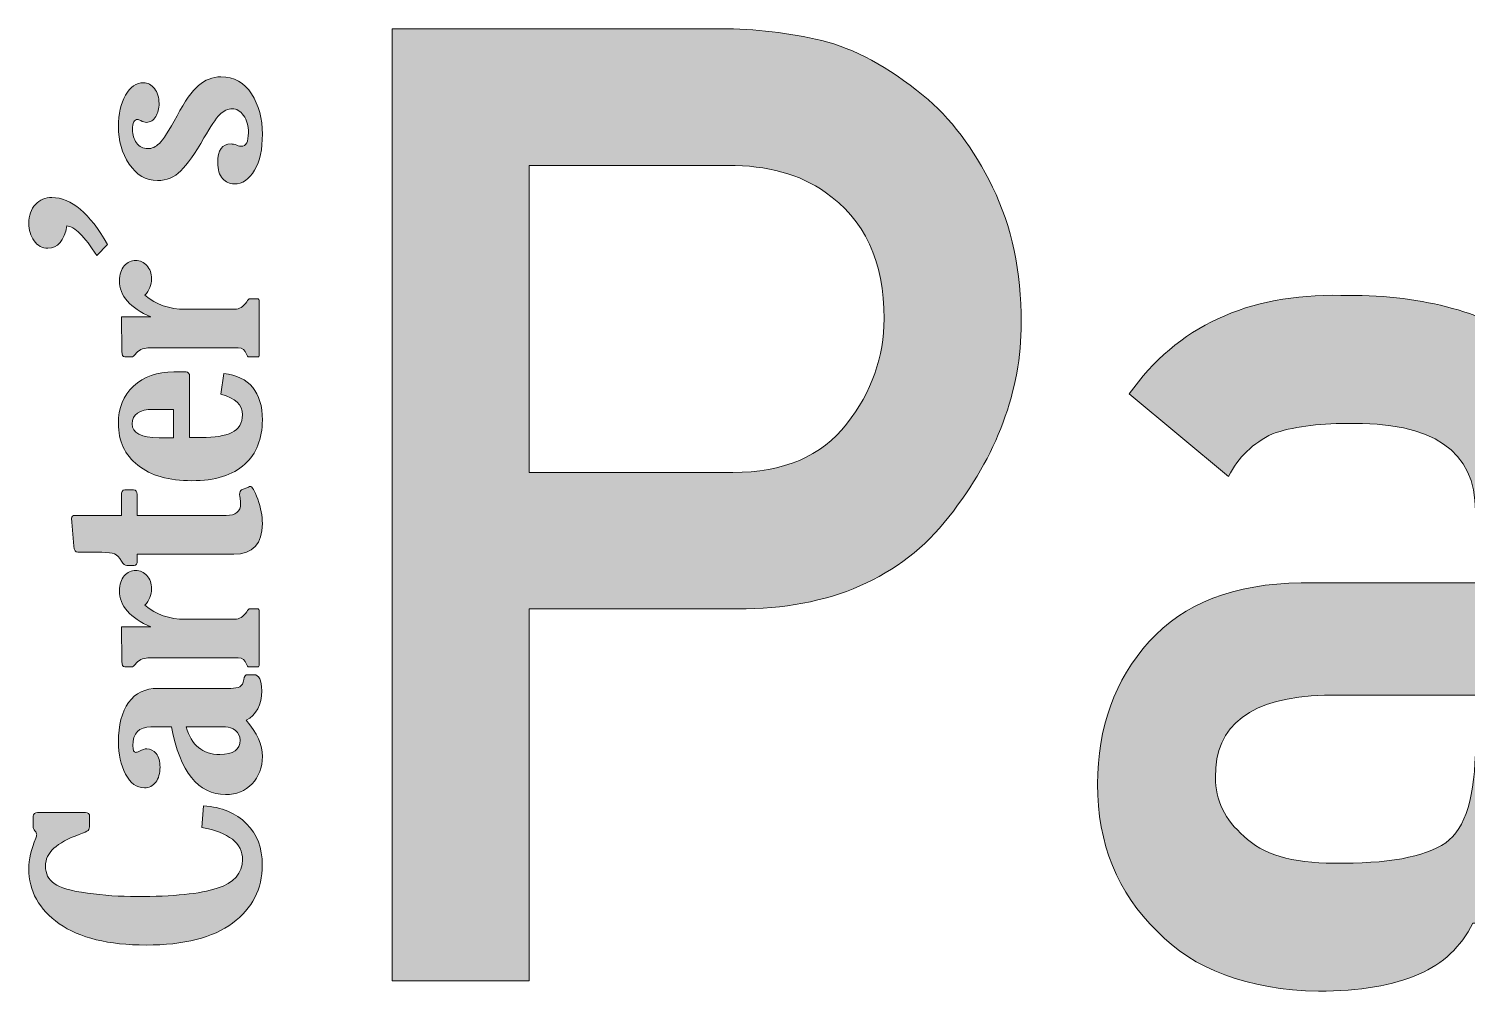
# Model space of a CAD drawing. Header units: inches. Extents: x 247 to 2765, y -1897 to -1110.
# Drawn here: x 2667.04 to 2687.36, y -1290.88 to -1277.28 of the extents above; entities that cross this region are included whole.
import ezdxf

# ---------------------------------------------------------------- set-up
doc = ezdxf.new("R2010")
doc.units = ezdxf.units.IN
doc.header["$MEASUREMENT"] = 0
doc.layers.add('Layer 1', color=7, linetype='Continuous')

# ---------------------------------------------------------------- blocks, each defined once
blk = doc.blocks.new('block 317')
at = {"layer": 'Layer 1', "true_color": 0x010101}
h = blk.add_hatch(color=18, dxfattribs=at)
h.dxf.hatch_style = 2
edge = h.paths.add_edge_path()
edge.add_spline(control_points=[(2668.304, -1278.661), (2668.304, -1278.48), (2668.337, -1278.332), (2668.405, -1278.215), (2668.472, -1278.098), (2668.558, -1278.04), (2668.661, -1278.04), (2668.72, -1278.04), (2668.772, -1278.067), (2668.814, -1278.121), (2668.857, -1278.175), (2668.879, -1278.246), (2668.879, -1278.332), (2668.879, -1278.402), (2668.863, -1278.464), (2668.832, -1278.518), (2668.801, -1278.572), (2668.757, -1278.599), (2668.699, -1278.599), (2668.676, -1278.599), (2668.649, -1278.591), (2668.62, -1278.574), (2668.601, -1278.563), (2668.586, -1278.557), (2668.576, -1278.557), (2668.528, -1278.557), (2668.504, -1278.607), (2668.504, -1278.703), (2668.504, -1278.774), (2668.524, -1278.836), (2668.561, -1278.89), (2668.599, -1278.944), (2668.652, -1278.971), (2668.719, -1278.971), (2668.777, -1278.971), (2668.831, -1278.947), (2668.883, -1278.896), (2668.935, -1278.847), (2669.018, -1278.716), (2669.133, -1278.505), (2669.243, -1278.301), (2669.344, -1278.159), (2669.437, -1278.078), (2669.53, -1277.997), (2669.635, -1277.956), (2669.753, -1277.956), (2669.939, -1277.956), (2670.084, -1278.037), (2670.186, -1278.197), (2670.289, -1278.356), (2670.34, -1278.547), (2670.34, -1278.767), (2670.34, -1278.977), (2670.304, -1279.146), (2670.228, -1279.276), (2670.153, -1279.405), (2670.058, -1279.47), (2669.941, -1279.47), (2669.878, -1279.47), (2669.823, -1279.445), (2669.777, -1279.393), (2669.731, -1279.341), (2669.708, -1279.267), (2669.708, -1279.169), (2669.708, -1278.993), (2669.771, -1278.905), (2669.896, -1278.905), (2669.917, -1278.905), (2669.943, -1278.91), (2669.977, -1278.921), (2670.007, -1278.933), (2670.028, -1278.938), (2670.041, -1278.938), (2670.109, -1278.938), (2670.142, -1278.874), (2670.142, -1278.745), (2670.142, -1278.648), (2670.119, -1278.567), (2670.073, -1278.502), (2670.027, -1278.438), (2669.974, -1278.406), (2669.915, -1278.406), (2669.85, -1278.406), (2669.791, -1278.434), (2669.736, -1278.49), (2669.682, -1278.546), (2669.608, -1278.656), (2669.514, -1278.819), (2669.387, -1279.04), (2669.278, -1279.195), (2669.186, -1279.286), (2669.094, -1279.375), (2668.985, -1279.421), (2668.856, -1279.421), (2668.692, -1279.421), (2668.559, -1279.343), (2668.457, -1279.189), (2668.354, -1279.036), (2668.304, -1278.859), (2668.304, -1278.661)], knot_values=[0, 0, 0, 0, 1, 1, 1, 2, 2, 2, 3, 3, 3, 4, 4, 4, 5, 5, 5, 6, 6, 6, 7, 7, 7, 8, 8, 8, 9, 9, 9, 10, 10, 10, 11, 11, 11, 12, 12, 12, 13, 13, 13, 14, 14, 14, 15, 15, 15, 16, 16, 16, 17, 17, 17, 18, 18, 18, 19, 19, 19, 20, 20, 20, 21, 21, 21, 22, 22, 22, 23, 23, 23, 24, 24, 24, 25, 25, 25, 26, 26, 26, 27, 27, 27, 28, 28, 28, 29, 29, 29, 30, 30, 30, 31, 31, 31, 32, 32, 32, 33, 33, 33, 33], degree=3, periodic=1)
h = blk.add_hatch(color=18, dxfattribs=at)
h.dxf.hatch_style = 2
edge = h.paths.add_edge_path()
edge.add_spline(control_points=[(2668.15, -1280.324), (2668.15, -1280.324), (2668, -1280.483), (2668, -1280.483), (2667.825, -1280.21), (2667.683, -1280.069), (2667.576, -1280.062), (2667.539, -1280.273), (2667.449, -1280.378), (2667.307, -1280.378), (2667.228, -1280.378), (2667.164, -1280.343), (2667.114, -1280.273), (2667.063, -1280.202), (2667.038, -1280.12), (2667.038, -1280.027), (2667.038, -1279.916), (2667.07, -1279.827), (2667.132, -1279.76), (2667.195, -1279.694), (2667.272, -1279.661), (2667.363, -1279.661), (2667.637, -1279.662), (2667.9, -1279.883), (2668.15, -1280.324)], knot_values=[0, 0, 0, 0, 1, 1, 1, 2, 2, 2, 3, 3, 3, 4, 4, 4, 5, 5, 5, 6, 6, 6, 7, 7, 7, 8, 8, 8, 8], degree=3, periodic=1)
h = blk.add_hatch(color=18, dxfattribs=at)
h.dxf.hatch_style = 2
edge = h.paths.add_edge_path()
edge.add_spline(control_points=[(2668.764, -1281.347), (2668.468, -1281.225), (2668.32, -1281.055), (2668.32, -1280.837), (2668.32, -1280.748), (2668.342, -1280.68), (2668.387, -1280.628), (2668.434, -1280.578), (2668.487, -1280.553), (2668.549, -1280.553), (2668.611, -1280.553), (2668.663, -1280.576), (2668.707, -1280.624), (2668.75, -1280.672), (2668.773, -1280.735), (2668.773, -1280.812), (2668.773, -1280.896), (2668.741, -1280.974), (2668.678, -1281.043), (2668.837, -1281.176), (2669.026, -1281.241), (2669.247, -1281.241), (2669.247, -1281.241), (2669.95, -1281.241), (2669.95, -1281.241), (2670.012, -1281.241), (2670.068, -1281.206), (2670.117, -1281.137), (2670.137, -1281.107), (2670.152, -1281.093), (2670.161, -1281.093), (2670.161, -1281.093), (2670.264, -1281.093), (2670.264, -1281.093), (2670.286, -1281.093), (2670.295, -1281.104), (2670.295, -1281.128), (2670.295, -1281.128), (2670.295, -1281.882), (2670.295, -1281.882), (2670.295, -1281.904), (2670.288, -1281.915), (2670.275, -1281.915), (2670.275, -1281.915), (2670.146, -1281.915), (2670.146, -1281.915), (2670.134, -1281.915), (2670.124, -1281.902), (2670.115, -1281.876), (2670.095, -1281.817), (2670.055, -1281.788), (2669.998, -1281.788), (2669.998, -1281.788), (2668.722, -1281.788), (2668.722, -1281.788), (2668.649, -1281.788), (2668.589, -1281.818), (2668.542, -1281.879), (2668.523, -1281.903), (2668.508, -1281.916), (2668.497, -1281.916), (2668.497, -1281.916), (2668.396, -1281.916), (2668.396, -1281.916), (2668.368, -1281.916), (2668.354, -1281.89), (2668.352, -1281.838), (2668.352, -1281.838), (2668.346, -1281.347), (2668.346, -1281.347), (2668.346, -1281.347), (2668.764, -1281.347), (2668.764, -1281.347), (2668.764, -1281.347), (2668.764, -1281.347), (2668.764, -1281.347)], knot_values=[0, 0, 0, 0, 1, 1, 1, 2, 2, 2, 3, 3, 3, 4, 4, 4, 5, 5, 5, 6, 6, 6, 7, 7, 7, 8, 8, 8, 9, 9, 9, 10, 10, 10, 11, 11, 11, 12, 12, 12, 13, 13, 13, 14, 14, 14, 15, 15, 15, 16, 16, 16, 17, 17, 17, 18, 18, 18, 19, 19, 19, 20, 20, 20, 21, 21, 21, 22, 22, 22, 23, 23, 23, 24, 24, 24, 25, 25, 25, 25], degree=3, periodic=1)
h = blk.add_hatch(color=18, dxfattribs=at)
h.dxf.hatch_style = 2
edge = h.paths.add_edge_path()
edge.add_spline(control_points=[(2669.792, -1282.149), (2670.157, -1282.192), (2670.339, -1282.411), (2670.339, -1282.808), (2670.339, -1283.071), (2670.256, -1283.28), (2670.089, -1283.433), (2669.922, -1283.588), (2669.673, -1283.665), (2669.341, -1283.665), (2669.018, -1283.665), (2668.765, -1283.592), (2668.58, -1283.446), (2668.396, -1283.3), (2668.304, -1283.104), (2668.304, -1282.857), (2668.304, -1282.639), (2668.375, -1282.462), (2668.518, -1282.328), (2668.662, -1282.194), (2668.851, -1282.126), (2669.087, -1282.126), (2669.087, -1282.126), (2669.26, -1282.126), (2669.26, -1282.126), (2669.293, -1282.126), (2669.31, -1282.149), (2669.31, -1282.196), (2669.31, -1282.196), (2669.31, -1283.056), (2669.31, -1283.056), (2669.31, -1283.056), (2669.479, -1283.056), (2669.479, -1283.056), (2669.665, -1283.056), (2669.808, -1283.032), (2669.907, -1282.984), (2670.006, -1282.936), (2670.056, -1282.853), (2670.056, -1282.732), (2670.056, -1282.593), (2669.956, -1282.496), (2669.754, -1282.443), (2669.754, -1282.443), (2669.792, -1282.149), (2669.792, -1282.149)], knot_values=[0, 0, 0, 0, 1, 1, 1, 2, 2, 2, 3, 3, 3, 4, 4, 4, 5, 5, 5, 6, 6, 6, 7, 7, 7, 8, 8, 8, 9, 9, 9, 10, 10, 10, 11, 11, 11, 12, 12, 12, 13, 13, 13, 14, 14, 14, 15, 15, 15, 15], degree=3, periodic=1)
edge = h.paths.add_edge_path()
edge.add_spline(control_points=[(2669.083, -1282.657), (2669.083, -1282.657), (2668.797, -1282.657), (2668.797, -1282.657), (2668.599, -1282.657), (2668.499, -1282.725), (2668.499, -1282.861), (2668.499, -1282.991), (2668.626, -1283.057), (2668.88, -1283.057), (2668.88, -1283.057), (2669.082, -1283.057), (2669.082, -1283.057), (2669.082, -1283.057), (2669.083, -1282.657), (2669.083, -1282.657), (2669.083, -1282.657), (2669.083, -1282.657), (2669.083, -1282.657)], knot_values=[0, 0, 0, 0, 1, 1, 1, 2, 2, 2, 3, 3, 3, 4, 4, 4, 5, 5, 5, 6, 6, 6, 6], degree=3, periodic=1)
h = blk.add_hatch(color=18, dxfattribs=at)
h.dxf.hatch_style = 2
edge = h.paths.add_edge_path()
edge.add_spline(control_points=[(2668.57, -1284.702), (2668.57, -1284.702), (2668.57, -1284.799), (2668.57, -1284.799), (2668.57, -1284.841), (2668.556, -1284.862), (2668.529, -1284.862), (2668.529, -1284.862), (2668.425, -1284.862), (2668.425, -1284.862), (2668.396, -1284.862), (2668.37, -1284.842), (2668.347, -1284.802), (2668.318, -1284.749), (2668.284, -1284.714), (2668.249, -1284.7), (2668.212, -1284.685), (2668.152, -1284.677), (2668.07, -1284.677), (2668.07, -1284.677), (2667.731, -1284.677), (2667.731, -1284.677), (2667.698, -1284.677), (2667.678, -1284.648), (2667.673, -1284.589), (2667.673, -1284.589), (2667.646, -1284.253), (2667.646, -1284.253), (2667.643, -1284.223), (2667.642, -1284.203), (2667.642, -1284.195), (2667.642, -1284.169), (2667.658, -1284.156), (2667.691, -1284.156), (2667.691, -1284.156), (2668.347, -1284.156), (2668.347, -1284.156), (2668.347, -1284.156), (2668.347, -1283.875), (2668.347, -1283.875), (2668.347, -1283.822), (2668.363, -1283.795), (2668.394, -1283.795), (2668.394, -1283.795), (2668.52, -1283.795), (2668.52, -1283.795), (2668.553, -1283.795), (2668.57, -1283.816), (2668.57, -1283.858), (2668.57, -1283.858), (2668.57, -1284.156), (2668.57, -1284.156), (2668.57, -1284.156), (2669.827, -1284.156), (2669.827, -1284.156), (2669.964, -1284.156), (2670.031, -1284.1), (2670.031, -1283.988), (2670.031, -1283.962), (2670.029, -1283.935), (2670.024, -1283.905), (2670.02, -1283.885), (2670.017, -1283.869), (2670.017, -1283.858), (2670.017, -1283.825), (2670.027, -1283.804), (2670.046, -1283.795), (2670.046, -1283.795), (2670.145, -1283.754), (2670.145, -1283.754), (2670.153, -1283.747), (2670.159, -1283.745), (2670.164, -1283.745), (2670.195, -1283.745), (2670.231, -1283.806), (2670.274, -1283.928), (2670.318, -1284.049), (2670.339, -1284.163), (2670.339, -1284.27), (2670.339, -1284.559), (2670.205, -1284.703), (2669.936, -1284.703), (2669.936, -1284.703), (2668.57, -1284.702), (2668.57, -1284.702), (2668.57, -1284.702), (2668.57, -1284.702), (2668.57, -1284.702)], knot_values=[0, 0, 0, 0, 1, 1, 1, 2, 2, 2, 3, 3, 3, 4, 4, 4, 5, 5, 5, 6, 6, 6, 7, 7, 7, 8, 8, 8, 9, 9, 9, 10, 10, 10, 11, 11, 11, 12, 12, 12, 13, 13, 13, 14, 14, 14, 15, 15, 15, 16, 16, 16, 17, 17, 17, 18, 18, 18, 19, 19, 19, 20, 20, 20, 21, 21, 21, 22, 22, 22, 23, 23, 23, 24, 24, 24, 25, 25, 25, 26, 26, 26, 27, 27, 27, 28, 28, 28, 29, 29, 29, 29], degree=3, periodic=1)
h = blk.add_hatch(color=18, dxfattribs=at)
h.dxf.hatch_style = 2
edge = h.paths.add_edge_path()
edge.add_spline(control_points=[(2668.764, -1285.729), (2668.468, -1285.607), (2668.32, -1285.437), (2668.32, -1285.219), (2668.32, -1285.131), (2668.342, -1285.062), (2668.387, -1285.01), (2668.434, -1284.96), (2668.487, -1284.934), (2668.549, -1284.934), (2668.611, -1284.934), (2668.663, -1284.958), (2668.707, -1285.006), (2668.75, -1285.054), (2668.773, -1285.117), (2668.773, -1285.194), (2668.773, -1285.278), (2668.741, -1285.355), (2668.678, -1285.425), (2668.837, -1285.558), (2669.026, -1285.624), (2669.247, -1285.624), (2669.247, -1285.624), (2669.95, -1285.624), (2669.95, -1285.624), (2670.012, -1285.624), (2670.068, -1285.588), (2670.117, -1285.519), (2670.137, -1285.489), (2670.152, -1285.475), (2670.161, -1285.475), (2670.161, -1285.475), (2670.264, -1285.475), (2670.264, -1285.475), (2670.286, -1285.475), (2670.295, -1285.486), (2670.295, -1285.511), (2670.295, -1285.511), (2670.295, -1286.264), (2670.295, -1286.264), (2670.295, -1286.286), (2670.288, -1286.297), (2670.275, -1286.297), (2670.275, -1286.297), (2670.146, -1286.297), (2670.146, -1286.297), (2670.134, -1286.297), (2670.124, -1286.284), (2670.115, -1286.258), (2670.095, -1286.2), (2670.055, -1286.17), (2669.998, -1286.17), (2669.998, -1286.17), (2668.722, -1286.17), (2668.722, -1286.17), (2668.649, -1286.17), (2668.589, -1286.201), (2668.542, -1286.261), (2668.523, -1286.285), (2668.508, -1286.298), (2668.497, -1286.298), (2668.497, -1286.298), (2668.396, -1286.298), (2668.396, -1286.298), (2668.368, -1286.298), (2668.354, -1286.272), (2668.352, -1286.221), (2668.352, -1286.221), (2668.346, -1285.729), (2668.346, -1285.729), (2668.346, -1285.729), (2668.764, -1285.729), (2668.764, -1285.729), (2668.764, -1285.729), (2668.764, -1285.729), (2668.764, -1285.729)], knot_values=[0, 0, 0, 0, 1, 1, 1, 2, 2, 2, 3, 3, 3, 4, 4, 4, 5, 5, 5, 6, 6, 6, 7, 7, 7, 8, 8, 8, 9, 9, 9, 10, 10, 10, 11, 11, 11, 12, 12, 12, 13, 13, 13, 14, 14, 14, 15, 15, 15, 16, 16, 16, 17, 17, 17, 18, 18, 18, 19, 19, 19, 20, 20, 20, 21, 21, 21, 22, 22, 22, 23, 23, 23, 24, 24, 24, 25, 25, 25, 25], degree=3, periodic=1)
h = blk.add_hatch(color=18, dxfattribs=at)
h.dxf.hatch_style = 2
edge = h.paths.add_edge_path()
edge.add_spline(control_points=[(2669.054, -1287.146), (2669.054, -1287.146), (2668.765, -1287.146), (2668.765, -1287.146), (2668.594, -1287.146), (2668.508, -1287.234), (2668.508, -1287.411), (2668.508, -1287.473), (2668.523, -1287.505), (2668.552, -1287.505), (2668.562, -1287.505), (2668.579, -1287.499), (2668.601, -1287.488), (2668.641, -1287.466), (2668.676, -1287.455), (2668.705, -1287.455), (2668.757, -1287.455), (2668.801, -1287.477), (2668.838, -1287.523), (2668.875, -1287.569), (2668.893, -1287.633), (2668.893, -1287.713), (2668.893, -1287.801), (2668.872, -1287.872), (2668.832, -1287.927), (2668.791, -1287.979), (2668.737, -1288.006), (2668.672, -1288.006), (2668.562, -1288.006), (2668.473, -1287.942), (2668.406, -1287.812), (2668.338, -1287.682), (2668.304, -1287.532), (2668.304, -1287.361), (2668.304, -1287.12), (2668.352, -1286.933), (2668.449, -1286.8), (2668.546, -1286.667), (2668.684, -1286.601), (2668.862, -1286.601), (2668.862, -1286.601), (2669.891, -1286.601), (2669.891, -1286.601), (2669.947, -1286.601), (2669.99, -1286.593), (2670.02, -1286.577), (2670.049, -1286.562), (2670.069, -1286.527), (2670.076, -1286.474), (2670.084, -1286.43), (2670.101, -1286.407), (2670.13, -1286.407), (2670.13, -1286.407), (2670.219, -1286.407), (2670.219, -1286.407), (2670.292, -1286.407), (2670.329, -1286.483), (2670.329, -1286.634), (2670.329, -1286.835), (2670.256, -1286.975), (2670.11, -1287.052), (2670.263, -1287.229), (2670.339, -1287.399), (2670.339, -1287.563), (2670.339, -1287.719), (2670.29, -1287.848), (2670.193, -1287.949), (2670.097, -1288.051), (2669.972, -1288.102), (2669.82, -1288.102), (2669.432, -1288.1), (2669.176, -1287.782), (2669.054, -1287.146)], knot_values=[0, 0, 0, 0, 1, 1, 1, 2, 2, 2, 3, 3, 3, 4, 4, 4, 5, 5, 5, 6, 6, 6, 7, 7, 7, 8, 8, 8, 9, 9, 9, 10, 10, 10, 11, 11, 11, 12, 12, 12, 13, 13, 13, 14, 14, 14, 15, 15, 15, 16, 16, 16, 17, 17, 17, 18, 18, 18, 19, 19, 19, 20, 20, 20, 21, 21, 21, 22, 22, 22, 23, 23, 23, 24, 24, 24, 24], degree=3, periodic=1)
edge = h.paths.add_edge_path()
edge.add_spline(control_points=[(2669.264, -1287.146), (2669.336, -1287.405), (2669.494, -1287.535), (2669.738, -1287.535), (2669.929, -1287.535), (2670.025, -1287.468), (2670.025, -1287.334), (2670.025, -1287.275), (2670.003, -1287.229), (2669.959, -1287.196), (2669.916, -1287.162), (2669.868, -1287.146), (2669.816, -1287.146), (2669.816, -1287.146), (2669.264, -1287.146), (2669.264, -1287.146)], knot_values=[0, 0, 0, 0, 1, 1, 1, 2, 2, 2, 3, 3, 3, 4, 4, 4, 5, 5, 5, 5], degree=3, periodic=1)
h = blk.add_hatch(color=18, dxfattribs=at)
h.dxf.hatch_style = 2
edge = h.paths.add_edge_path()
edge.add_spline(control_points=[(2669.509, -1288.26), (2669.765, -1288.279), (2669.967, -1288.362), (2670.115, -1288.513), (2670.264, -1288.662), (2670.338, -1288.857), (2670.338, -1289.095), (2670.338, -1289.438), (2670.198, -1289.711), (2669.919, -1289.918), (2669.64, -1290.125), (2669.232, -1290.229), (2668.695, -1290.229), (2668.164, -1290.229), (2667.756, -1290.129), (2667.469, -1289.927), (2667.182, -1289.726), (2667.038, -1289.467), (2667.038, -1289.151), (2667.038, -1289.02), (2667.071, -1288.876), (2667.137, -1288.718), (2667.145, -1288.695), (2667.15, -1288.679), (2667.15, -1288.668), (2667.15, -1288.655), (2667.142, -1288.637), (2667.125, -1288.612), (2667.111, -1288.6), (2667.103, -1288.585), (2667.102, -1288.566), (2667.102, -1288.566), (2667.102, -1288.409), (2667.102, -1288.409), (2667.102, -1288.374), (2667.122, -1288.357), (2667.162, -1288.357), (2667.162, -1288.357), (2667.84, -1288.357), (2667.84, -1288.357), (2667.878, -1288.357), (2667.898, -1288.374), (2667.898, -1288.409), (2667.898, -1288.409), (2667.898, -1288.53), (2667.898, -1288.53), (2667.898, -1288.568), (2667.891, -1288.595), (2667.876, -1288.609), (2667.861, -1288.623), (2667.819, -1288.642), (2667.751, -1288.666), (2667.433, -1288.778), (2667.274, -1288.926), (2667.274, -1289.11), (2667.274, -1289.219), (2667.315, -1289.302), (2667.398, -1289.36), (2667.48, -1289.419), (2667.636, -1289.464), (2667.866, -1289.496), (2668.096, -1289.527), (2668.329, -1289.543), (2668.564, -1289.543), (2669.079, -1289.543), (2669.457, -1289.505), (2669.699, -1289.427), (2669.939, -1289.35), (2670.059, -1289.214), (2670.059, -1289.022), (2670.059, -1288.79), (2669.867, -1288.638), (2669.483, -1288.566), (2669.483, -1288.566), (2669.509, -1288.26), (2669.509, -1288.26)], knot_values=[0, 0, 0, 0, 1, 1, 1, 2, 2, 2, 3, 3, 3, 4, 4, 4, 5, 5, 5, 6, 6, 6, 7, 7, 7, 8, 8, 8, 9, 9, 9, 10, 10, 10, 11, 11, 11, 12, 12, 12, 13, 13, 13, 14, 14, 14, 15, 15, 15, 16, 16, 16, 17, 17, 17, 18, 18, 18, 19, 19, 19, 20, 20, 20, 21, 21, 21, 22, 22, 22, 23, 23, 23, 24, 24, 24, 25, 25, 25, 25], degree=3, periodic=1)
at = {"layer": 'Layer 1', "lineweight": 0}
for points, knots in [([(2668.304, -1278.661), (2668.304, -1278.48), (2668.337, -1278.332), (2668.405, -1278.215), (2668.472, -1278.098), (2668.558, -1278.04), (2668.661, -1278.04), (2668.72, -1278.04), (2668.772, -1278.067), (2668.814, -1278.121), (2668.857, -1278.175), (2668.879, -1278.246), (2668.879, -1278.332), (2668.879, -1278.402), (2668.863, -1278.464), (2668.832, -1278.518), (2668.801, -1278.572), (2668.757, -1278.599), (2668.699, -1278.599), (2668.676, -1278.599), (2668.649, -1278.591), (2668.62, -1278.574), (2668.601, -1278.563), (2668.586, -1278.557), (2668.576, -1278.557), (2668.528, -1278.557), (2668.504, -1278.607), (2668.504, -1278.703), (2668.504, -1278.774), (2668.524, -1278.836), (2668.561, -1278.89), (2668.599, -1278.944), (2668.652, -1278.971), (2668.719, -1278.971), (2668.777, -1278.971), (2668.831, -1278.947), (2668.883, -1278.896), (2668.935, -1278.847), (2669.018, -1278.716), (2669.133, -1278.505), (2669.243, -1278.301), (2669.344, -1278.159), (2669.437, -1278.078), (2669.53, -1277.997), (2669.635, -1277.956), (2669.753, -1277.956), (2669.939, -1277.956), (2670.084, -1278.037), (2670.186, -1278.197), (2670.289, -1278.356), (2670.34, -1278.547), (2670.34, -1278.767), (2670.34, -1278.977), (2670.304, -1279.146), (2670.228, -1279.276), (2670.153, -1279.405), (2670.058, -1279.47), (2669.941, -1279.47), (2669.878, -1279.47), (2669.823, -1279.445), (2669.777, -1279.393), (2669.731, -1279.341), (2669.708, -1279.267), (2669.708, -1279.169), (2669.708, -1278.993), (2669.771, -1278.905), (2669.896, -1278.905), (2669.917, -1278.905), (2669.943, -1278.91), (2669.977, -1278.921), (2670.007, -1278.933), (2670.028, -1278.938), (2670.041, -1278.938), (2670.109, -1278.938), (2670.142, -1278.874), (2670.142, -1278.745), (2670.142, -1278.648), (2670.119, -1278.567), (2670.073, -1278.502), (2670.027, -1278.438), (2669.974, -1278.406), (2669.915, -1278.406), (2669.85, -1278.406), (2669.791, -1278.434), (2669.736, -1278.49), (2669.682, -1278.546), (2669.608, -1278.656), (2669.514, -1278.819), (2669.387, -1279.04), (2669.278, -1279.195), (2669.186, -1279.286), (2669.094, -1279.375), (2668.985, -1279.421), (2668.856, -1279.421), (2668.692, -1279.421), (2668.559, -1279.343), (2668.457, -1279.189), (2668.354, -1279.036), (2668.304, -1278.859), (2668.304, -1278.661)], [0, 0, 0, 0, 1, 1, 1, 2, 2, 2, 3, 3, 3, 4, 4, 4, 5, 5, 5, 6, 6, 6, 7, 7, 7, 8, 8, 8, 9, 9, 9, 10, 10, 10, 11, 11, 11, 12, 12, 12, 13, 13, 13, 14, 14, 14, 15, 15, 15, 16, 16, 16, 17, 17, 17, 18, 18, 18, 19, 19, 19, 20, 20, 20, 21, 21, 21, 22, 22, 22, 23, 23, 23, 24, 24, 24, 25, 25, 25, 26, 26, 26, 27, 27, 27, 28, 28, 28, 29, 29, 29, 30, 30, 30, 31, 31, 31, 32, 32, 32, 33, 33, 33, 33]), ([(2668.15, -1280.324), (2668.15, -1280.324), (2668, -1280.483), (2668, -1280.483), (2667.825, -1280.21), (2667.683, -1280.069), (2667.576, -1280.062), (2667.539, -1280.273), (2667.449, -1280.378), (2667.307, -1280.378), (2667.228, -1280.378), (2667.164, -1280.343), (2667.114, -1280.273), (2667.063, -1280.202), (2667.038, -1280.12), (2667.038, -1280.027), (2667.038, -1279.916), (2667.07, -1279.827), (2667.132, -1279.76), (2667.195, -1279.694), (2667.272, -1279.661), (2667.363, -1279.661), (2667.637, -1279.662), (2667.9, -1279.883), (2668.15, -1280.324)], [0, 0, 0, 0, 1, 1, 1, 2, 2, 2, 3, 3, 3, 4, 4, 4, 5, 5, 5, 6, 6, 6, 7, 7, 7, 8, 8, 8, 8]), ([(2668.764, -1281.347), (2668.468, -1281.225), (2668.32, -1281.055), (2668.32, -1280.837), (2668.32, -1280.748), (2668.342, -1280.68), (2668.387, -1280.628), (2668.434, -1280.578), (2668.487, -1280.553), (2668.549, -1280.553), (2668.611, -1280.553), (2668.663, -1280.576), (2668.707, -1280.624), (2668.75, -1280.672), (2668.773, -1280.735), (2668.773, -1280.812), (2668.773, -1280.896), (2668.741, -1280.974), (2668.678, -1281.043), (2668.837, -1281.176), (2669.026, -1281.241), (2669.247, -1281.241), (2669.247, -1281.241), (2669.95, -1281.241), (2669.95, -1281.241), (2670.012, -1281.241), (2670.068, -1281.206), (2670.117, -1281.137), (2670.137, -1281.107), (2670.152, -1281.093), (2670.161, -1281.093), (2670.161, -1281.093), (2670.264, -1281.093), (2670.264, -1281.093), (2670.286, -1281.093), (2670.295, -1281.104), (2670.295, -1281.128), (2670.295, -1281.128), (2670.295, -1281.882), (2670.295, -1281.882), (2670.295, -1281.904), (2670.288, -1281.915), (2670.275, -1281.915), (2670.275, -1281.915), (2670.146, -1281.915), (2670.146, -1281.915), (2670.134, -1281.915), (2670.124, -1281.902), (2670.115, -1281.876), (2670.095, -1281.817), (2670.055, -1281.788), (2669.998, -1281.788), (2669.998, -1281.788), (2668.722, -1281.788), (2668.722, -1281.788), (2668.649, -1281.788), (2668.589, -1281.818), (2668.542, -1281.879), (2668.523, -1281.903), (2668.508, -1281.916), (2668.497, -1281.916), (2668.497, -1281.916), (2668.396, -1281.916), (2668.396, -1281.916), (2668.368, -1281.916), (2668.354, -1281.89), (2668.352, -1281.838), (2668.352, -1281.838), (2668.346, -1281.347), (2668.346, -1281.347), (2668.346, -1281.347), (2668.764, -1281.347), (2668.764, -1281.347), (2668.764, -1281.347), (2668.764, -1281.347), (2668.764, -1281.347)], [0, 0, 0, 0, 1, 1, 1, 2, 2, 2, 3, 3, 3, 4, 4, 4, 5, 5, 5, 6, 6, 6, 7, 7, 7, 8, 8, 8, 9, 9, 9, 10, 10, 10, 11, 11, 11, 12, 12, 12, 13, 13, 13, 14, 14, 14, 15, 15, 15, 16, 16, 16, 17, 17, 17, 18, 18, 18, 19, 19, 19, 20, 20, 20, 21, 21, 21, 22, 22, 22, 23, 23, 23, 24, 24, 24, 25, 25, 25, 25]), ([(2669.792, -1282.149), (2670.157, -1282.192), (2670.339, -1282.411), (2670.339, -1282.808), (2670.339, -1283.071), (2670.256, -1283.28), (2670.089, -1283.433), (2669.922, -1283.588), (2669.673, -1283.665), (2669.341, -1283.665), (2669.018, -1283.665), (2668.765, -1283.592), (2668.58, -1283.446), (2668.396, -1283.3), (2668.304, -1283.104), (2668.304, -1282.857), (2668.304, -1282.639), (2668.375, -1282.462), (2668.518, -1282.328), (2668.662, -1282.194), (2668.851, -1282.126), (2669.087, -1282.126), (2669.087, -1282.126), (2669.26, -1282.126), (2669.26, -1282.126), (2669.293, -1282.126), (2669.31, -1282.149), (2669.31, -1282.196), (2669.31, -1282.196), (2669.31, -1283.056), (2669.31, -1283.056), (2669.31, -1283.056), (2669.479, -1283.056), (2669.479, -1283.056), (2669.665, -1283.056), (2669.808, -1283.032), (2669.907, -1282.984), (2670.006, -1282.936), (2670.056, -1282.853), (2670.056, -1282.732), (2670.056, -1282.593), (2669.956, -1282.496), (2669.754, -1282.443), (2669.754, -1282.443), (2669.792, -1282.149), (2669.792, -1282.149)], [0, 0, 0, 0, 1, 1, 1, 2, 2, 2, 3, 3, 3, 4, 4, 4, 5, 5, 5, 6, 6, 6, 7, 7, 7, 8, 8, 8, 9, 9, 9, 10, 10, 10, 11, 11, 11, 12, 12, 12, 13, 13, 13, 14, 14, 14, 15, 15, 15, 15]), ([(2669.083, -1282.657), (2669.083, -1282.657), (2668.797, -1282.657), (2668.797, -1282.657), (2668.599, -1282.657), (2668.499, -1282.725), (2668.499, -1282.861), (2668.499, -1282.991), (2668.626, -1283.057), (2668.88, -1283.057), (2668.88, -1283.057), (2669.082, -1283.057), (2669.082, -1283.057), (2669.082, -1283.057), (2669.083, -1282.657), (2669.083, -1282.657), (2669.083, -1282.657), (2669.083, -1282.657), (2669.083, -1282.657)], [0, 0, 0, 0, 1, 1, 1, 2, 2, 2, 3, 3, 3, 4, 4, 4, 5, 5, 5, 6, 6, 6, 6]), ([(2668.57, -1284.702), (2668.57, -1284.702), (2668.57, -1284.799), (2668.57, -1284.799), (2668.57, -1284.841), (2668.556, -1284.862), (2668.529, -1284.862), (2668.529, -1284.862), (2668.425, -1284.862), (2668.425, -1284.862), (2668.396, -1284.862), (2668.37, -1284.842), (2668.347, -1284.802), (2668.318, -1284.749), (2668.284, -1284.714), (2668.249, -1284.7), (2668.212, -1284.685), (2668.152, -1284.677), (2668.07, -1284.677), (2668.07, -1284.677), (2667.731, -1284.677), (2667.731, -1284.677), (2667.698, -1284.677), (2667.678, -1284.648), (2667.673, -1284.589), (2667.673, -1284.589), (2667.646, -1284.253), (2667.646, -1284.253), (2667.643, -1284.223), (2667.642, -1284.203), (2667.642, -1284.195), (2667.642, -1284.169), (2667.658, -1284.156), (2667.691, -1284.156), (2667.691, -1284.156), (2668.347, -1284.156), (2668.347, -1284.156), (2668.347, -1284.156), (2668.347, -1283.875), (2668.347, -1283.875), (2668.347, -1283.822), (2668.363, -1283.795), (2668.394, -1283.795), (2668.394, -1283.795), (2668.52, -1283.795), (2668.52, -1283.795), (2668.553, -1283.795), (2668.57, -1283.816), (2668.57, -1283.858), (2668.57, -1283.858), (2668.57, -1284.156), (2668.57, -1284.156), (2668.57, -1284.156), (2669.827, -1284.156), (2669.827, -1284.156), (2669.964, -1284.156), (2670.031, -1284.1), (2670.031, -1283.988), (2670.031, -1283.962), (2670.029, -1283.935), (2670.024, -1283.905), (2670.02, -1283.885), (2670.017, -1283.869), (2670.017, -1283.858), (2670.017, -1283.825), (2670.027, -1283.804), (2670.046, -1283.795), (2670.046, -1283.795), (2670.145, -1283.754), (2670.145, -1283.754), (2670.153, -1283.747), (2670.159, -1283.745), (2670.164, -1283.745), (2670.195, -1283.745), (2670.231, -1283.806), (2670.274, -1283.928), (2670.318, -1284.049), (2670.339, -1284.163), (2670.339, -1284.27), (2670.339, -1284.559), (2670.205, -1284.703), (2669.936, -1284.703), (2669.936, -1284.703), (2668.57, -1284.702), (2668.57, -1284.702), (2668.57, -1284.702), (2668.57, -1284.702), (2668.57, -1284.702)], [0, 0, 0, 0, 1, 1, 1, 2, 2, 2, 3, 3, 3, 4, 4, 4, 5, 5, 5, 6, 6, 6, 7, 7, 7, 8, 8, 8, 9, 9, 9, 10, 10, 10, 11, 11, 11, 12, 12, 12, 13, 13, 13, 14, 14, 14, 15, 15, 15, 16, 16, 16, 17, 17, 17, 18, 18, 18, 19, 19, 19, 20, 20, 20, 21, 21, 21, 22, 22, 22, 23, 23, 23, 24, 24, 24, 25, 25, 25, 26, 26, 26, 27, 27, 27, 28, 28, 28, 29, 29, 29, 29]), ([(2668.764, -1285.729), (2668.468, -1285.607), (2668.32, -1285.437), (2668.32, -1285.219), (2668.32, -1285.131), (2668.342, -1285.062), (2668.387, -1285.01), (2668.434, -1284.96), (2668.487, -1284.934), (2668.549, -1284.934), (2668.611, -1284.934), (2668.663, -1284.958), (2668.707, -1285.006), (2668.75, -1285.054), (2668.773, -1285.117), (2668.773, -1285.194), (2668.773, -1285.278), (2668.741, -1285.355), (2668.678, -1285.425), (2668.837, -1285.558), (2669.026, -1285.624), (2669.247, -1285.624), (2669.247, -1285.624), (2669.95, -1285.624), (2669.95, -1285.624), (2670.012, -1285.624), (2670.068, -1285.588), (2670.117, -1285.519), (2670.137, -1285.489), (2670.152, -1285.475), (2670.161, -1285.475), (2670.161, -1285.475), (2670.264, -1285.475), (2670.264, -1285.475), (2670.286, -1285.475), (2670.295, -1285.486), (2670.295, -1285.511), (2670.295, -1285.511), (2670.295, -1286.264), (2670.295, -1286.264), (2670.295, -1286.286), (2670.288, -1286.297), (2670.275, -1286.297), (2670.275, -1286.297), (2670.146, -1286.297), (2670.146, -1286.297), (2670.134, -1286.297), (2670.124, -1286.284), (2670.115, -1286.258), (2670.095, -1286.2), (2670.055, -1286.17), (2669.998, -1286.17), (2669.998, -1286.17), (2668.722, -1286.17), (2668.722, -1286.17), (2668.649, -1286.17), (2668.589, -1286.201), (2668.542, -1286.261), (2668.523, -1286.285), (2668.508, -1286.298), (2668.497, -1286.298), (2668.497, -1286.298), (2668.396, -1286.298), (2668.396, -1286.298), (2668.368, -1286.298), (2668.354, -1286.272), (2668.352, -1286.221), (2668.352, -1286.221), (2668.346, -1285.729), (2668.346, -1285.729), (2668.346, -1285.729), (2668.764, -1285.729), (2668.764, -1285.729), (2668.764, -1285.729), (2668.764, -1285.729), (2668.764, -1285.729)], [0, 0, 0, 0, 1, 1, 1, 2, 2, 2, 3, 3, 3, 4, 4, 4, 5, 5, 5, 6, 6, 6, 7, 7, 7, 8, 8, 8, 9, 9, 9, 10, 10, 10, 11, 11, 11, 12, 12, 12, 13, 13, 13, 14, 14, 14, 15, 15, 15, 16, 16, 16, 17, 17, 17, 18, 18, 18, 19, 19, 19, 20, 20, 20, 21, 21, 21, 22, 22, 22, 23, 23, 23, 24, 24, 24, 25, 25, 25, 25]), ([(2669.054, -1287.146), (2669.054, -1287.146), (2668.765, -1287.146), (2668.765, -1287.146), (2668.594, -1287.146), (2668.508, -1287.234), (2668.508, -1287.411), (2668.508, -1287.473), (2668.523, -1287.505), (2668.552, -1287.505), (2668.562, -1287.505), (2668.579, -1287.499), (2668.601, -1287.488), (2668.641, -1287.466), (2668.676, -1287.455), (2668.705, -1287.455), (2668.757, -1287.455), (2668.801, -1287.477), (2668.838, -1287.523), (2668.875, -1287.569), (2668.893, -1287.633), (2668.893, -1287.713), (2668.893, -1287.801), (2668.872, -1287.872), (2668.832, -1287.927), (2668.791, -1287.979), (2668.737, -1288.006), (2668.672, -1288.006), (2668.562, -1288.006), (2668.473, -1287.942), (2668.406, -1287.812), (2668.338, -1287.682), (2668.304, -1287.532), (2668.304, -1287.361), (2668.304, -1287.12), (2668.352, -1286.933), (2668.449, -1286.8), (2668.546, -1286.667), (2668.684, -1286.601), (2668.862, -1286.601), (2668.862, -1286.601), (2669.891, -1286.601), (2669.891, -1286.601), (2669.947, -1286.601), (2669.99, -1286.593), (2670.02, -1286.577), (2670.049, -1286.562), (2670.069, -1286.527), (2670.076, -1286.474), (2670.084, -1286.43), (2670.101, -1286.407), (2670.13, -1286.407), (2670.13, -1286.407), (2670.219, -1286.407), (2670.219, -1286.407), (2670.292, -1286.407), (2670.329, -1286.483), (2670.329, -1286.634), (2670.329, -1286.835), (2670.256, -1286.975), (2670.11, -1287.052), (2670.263, -1287.229), (2670.339, -1287.399), (2670.339, -1287.563), (2670.339, -1287.719), (2670.29, -1287.848), (2670.193, -1287.949), (2670.097, -1288.051), (2669.972, -1288.102), (2669.82, -1288.102), (2669.432, -1288.1), (2669.176, -1287.782), (2669.054, -1287.146)], [0, 0, 0, 0, 1, 1, 1, 2, 2, 2, 3, 3, 3, 4, 4, 4, 5, 5, 5, 6, 6, 6, 7, 7, 7, 8, 8, 8, 9, 9, 9, 10, 10, 10, 11, 11, 11, 12, 12, 12, 13, 13, 13, 14, 14, 14, 15, 15, 15, 16, 16, 16, 17, 17, 17, 18, 18, 18, 19, 19, 19, 20, 20, 20, 21, 21, 21, 22, 22, 22, 23, 23, 23, 24, 24, 24, 24]), ([(2669.264, -1287.146), (2669.336, -1287.405), (2669.494, -1287.535), (2669.738, -1287.535), (2669.929, -1287.535), (2670.025, -1287.468), (2670.025, -1287.334), (2670.025, -1287.275), (2670.003, -1287.229), (2669.959, -1287.196), (2669.916, -1287.162), (2669.868, -1287.146), (2669.816, -1287.146), (2669.816, -1287.146), (2669.264, -1287.146), (2669.264, -1287.146)], [0, 0, 0, 0, 1, 1, 1, 2, 2, 2, 3, 3, 3, 4, 4, 4, 5, 5, 5, 5]), ([(2669.509, -1288.26), (2669.765, -1288.279), (2669.967, -1288.362), (2670.115, -1288.513), (2670.264, -1288.662), (2670.338, -1288.857), (2670.338, -1289.095), (2670.338, -1289.438), (2670.198, -1289.711), (2669.919, -1289.918), (2669.64, -1290.125), (2669.232, -1290.229), (2668.695, -1290.229), (2668.164, -1290.229), (2667.756, -1290.129), (2667.469, -1289.927), (2667.182, -1289.726), (2667.038, -1289.467), (2667.038, -1289.151), (2667.038, -1289.02), (2667.071, -1288.876), (2667.137, -1288.718), (2667.145, -1288.695), (2667.15, -1288.679), (2667.15, -1288.668), (2667.15, -1288.655), (2667.142, -1288.637), (2667.125, -1288.612), (2667.111, -1288.6), (2667.103, -1288.585), (2667.102, -1288.566), (2667.102, -1288.566), (2667.102, -1288.409), (2667.102, -1288.409), (2667.102, -1288.374), (2667.122, -1288.357), (2667.162, -1288.357), (2667.162, -1288.357), (2667.84, -1288.357), (2667.84, -1288.357), (2667.878, -1288.357), (2667.898, -1288.374), (2667.898, -1288.409), (2667.898, -1288.409), (2667.898, -1288.53), (2667.898, -1288.53), (2667.898, -1288.568), (2667.891, -1288.595), (2667.876, -1288.609), (2667.861, -1288.623), (2667.819, -1288.642), (2667.751, -1288.666), (2667.433, -1288.778), (2667.274, -1288.926), (2667.274, -1289.11), (2667.274, -1289.219), (2667.315, -1289.302), (2667.398, -1289.36), (2667.48, -1289.419), (2667.636, -1289.464), (2667.866, -1289.496), (2668.096, -1289.527), (2668.329, -1289.543), (2668.564, -1289.543), (2669.079, -1289.543), (2669.457, -1289.505), (2669.699, -1289.427), (2669.939, -1289.35), (2670.059, -1289.214), (2670.059, -1289.022), (2670.059, -1288.79), (2669.867, -1288.638), (2669.483, -1288.566), (2669.483, -1288.566), (2669.509, -1288.26), (2669.509, -1288.26)], [0, 0, 0, 0, 1, 1, 1, 2, 2, 2, 3, 3, 3, 4, 4, 4, 5, 5, 5, 6, 6, 6, 7, 7, 7, 8, 8, 8, 9, 9, 9, 10, 10, 10, 11, 11, 11, 12, 12, 12, 13, 13, 13, 14, 14, 14, 15, 15, 15, 16, 16, 16, 17, 17, 17, 18, 18, 18, 19, 19, 19, 20, 20, 20, 21, 21, 21, 22, 22, 22, 23, 23, 23, 24, 24, 24, 25, 25, 25, 25])]:
    blk.add_open_spline(points, degree=3, knots=knots, dxfattribs=at)
blk = doc.blocks.new('block 318')
at = {"layer": 'Layer 1', "true_color": 0x010101}
h = blk.add_hatch(color=18, dxfattribs=at)
h.dxf.hatch_style = 2
edge = h.paths.add_edge_path()
edge.add_spline(control_points=[(2672.172, -1290.734), (2672.172, -1290.734), (2672.172, -1277.276), (2672.172, -1277.276), (2672.172, -1277.276), (2676.809, -1277.276), (2676.809, -1277.276), (2677.306, -1277.276), (2677.785, -1277.332), (2678.243, -1277.443), (2678.702, -1277.553), (2679.179, -1277.812), (2679.676, -1278.218), (2680.063, -1278.532), (2680.389, -1278.965), (2680.658, -1279.516), (2680.927, -1280.067), (2681.062, -1280.706), (2681.062, -1281.433), (2681.062, -1282.393), (2680.721, -1283.308), (2680.04, -1284.176), (2679.36, -1285.044), (2678.364, -1285.478), (2677.055, -1285.478), (2677.055, -1285.478), (2674.108, -1285.478), (2674.108, -1285.478), (2674.108, -1285.478), (2674.108, -1290.734), (2674.108, -1290.734), (2674.108, -1290.734), (2672.172, -1290.734), (2672.172, -1290.734)], knot_values=[0, 0, 0, 0, 1, 1, 1, 2, 2, 2, 3, 3, 3, 4, 4, 4, 5, 5, 5, 6, 6, 6, 7, 7, 7, 8, 8, 8, 9, 9, 9, 10, 10, 10, 11, 11, 11, 11], degree=3, periodic=1)
edge = h.paths.add_edge_path()
edge.add_spline(control_points=[(2674.11, -1279.207), (2674.11, -1279.207), (2674.11, -1283.548), (2674.11, -1283.548), (2674.11, -1283.548), (2676.985, -1283.548), (2676.985, -1283.548), (2677.704, -1283.548), (2678.241, -1283.32), (2678.595, -1282.864), (2678.948, -1282.408), (2679.125, -1281.913), (2679.125, -1281.377), (2679.125, -1280.564), (2678.847, -1279.967), (2678.292, -1279.585), (2677.935, -1279.333), (2677.477, -1279.207), (2676.916, -1279.207), (2676.916, -1279.207), (2674.11, -1279.207), (2674.11, -1279.207), (2674.11, -1279.207), (2674.11, -1279.207), (2674.11, -1279.207)], knot_values=[0, 0, 0, 0, 1, 1, 1, 2, 2, 2, 3, 3, 3, 4, 4, 4, 5, 5, 5, 6, 6, 6, 7, 7, 7, 8, 8, 8, 8], degree=3, periodic=1)
h = blk.add_hatch(color=18, dxfattribs=at)
h.dxf.hatch_style = 2
edge = h.paths.add_edge_path()
edge.add_spline(control_points=[(2687.481, -1290.77), (2687.481, -1290.77), (2687.481, -1289.921), (2687.481, -1289.921), (2687.481, -1289.921), (2687.446, -1289.921), (2687.446, -1289.921), (2687.276, -1290.253), (2687.022, -1290.493), (2686.683, -1290.641), (2686.32, -1290.801), (2685.847, -1290.882), (2685.263, -1290.882), (2684.257, -1290.857), (2683.497, -1290.574), (2682.982, -1290.032), (2682.422, -1289.49), (2682.141, -1288.797), (2682.141, -1287.954), (2682.141, -1287.153), (2682.384, -1286.482), (2682.869, -1285.94), (2683.354, -1285.398), (2684.069, -1285.121), (2685.017, -1285.109), (2685.017, -1285.109), (2687.48, -1285.109), (2687.48, -1285.109), (2687.48, -1285.109), (2687.48, -1284.093), (2687.48, -1284.093), (2687.486, -1283.243), (2686.881, -1282.831), (2685.665, -1282.855), (2685.244, -1282.855), (2684.893, -1282.904), (2684.613, -1283.003), (2684.339, -1283.132), (2684.131, -1283.332), (2683.99, -1283.603), (2683.99, -1283.603), (2682.587, -1282.439), (2682.587, -1282.439), (2683.265, -1281.484), (2684.261, -1281.02), (2685.577, -1281.045), (2686.682, -1281.032), (2687.57, -1281.26), (2688.243, -1281.728), (2688.903, -1282.215), (2689.239, -1283.04), (2689.251, -1284.203), (2689.251, -1284.203), (2689.251, -1290.77), (2689.251, -1290.77), (2689.251, -1290.77), (2687.481, -1290.77), (2687.481, -1290.77), (2687.481, -1290.77), (2687.481, -1290.77), (2687.481, -1290.77)], knot_values=[0, 0, 0, 0, 1, 1, 1, 2, 2, 2, 3, 3, 3, 4, 4, 4, 5, 5, 5, 6, 6, 6, 7, 7, 7, 8, 8, 8, 9, 9, 9, 10, 10, 10, 11, 11, 11, 12, 12, 12, 13, 13, 13, 14, 14, 14, 15, 15, 15, 16, 16, 16, 17, 17, 17, 18, 18, 18, 19, 19, 19, 20, 20, 20, 20], degree=3, periodic=1)
edge = h.paths.add_edge_path()
edge.add_spline(control_points=[(2687.481, -1287.399), (2687.481, -1287.399), (2687.481, -1286.697), (2687.481, -1286.697), (2687.481, -1286.697), (2685.35, -1286.697), (2685.35, -1286.697), (2684.31, -1286.728), (2683.796, -1287.116), (2683.807, -1287.861), (2683.807, -1288.181), (2683.941, -1288.458), (2684.211, -1288.692), (2684.468, -1288.945), (2684.892, -1289.071), (2685.482, -1289.071), (2686.231, -1289.082), (2686.757, -1288.987), (2687.061, -1288.784), (2687.34, -1288.581), (2687.481, -1288.119), (2687.481, -1287.399)], knot_values=[0, 0, 0, 0, 1, 1, 1, 2, 2, 2, 3, 3, 3, 4, 4, 4, 5, 5, 5, 6, 6, 6, 7, 7, 7, 7], degree=3, periodic=1)
at = {"layer": 'Layer 1', "lineweight": 0}
for points, knots in [([(2672.172, -1290.734), (2672.172, -1290.734), (2672.172, -1277.276), (2672.172, -1277.276), (2672.172, -1277.276), (2676.809, -1277.276), (2676.809, -1277.276), (2677.306, -1277.276), (2677.785, -1277.332), (2678.243, -1277.443), (2678.702, -1277.553), (2679.179, -1277.812), (2679.676, -1278.218), (2680.063, -1278.532), (2680.389, -1278.965), (2680.658, -1279.516), (2680.927, -1280.067), (2681.062, -1280.706), (2681.062, -1281.433), (2681.062, -1282.393), (2680.721, -1283.308), (2680.04, -1284.176), (2679.36, -1285.044), (2678.364, -1285.478), (2677.055, -1285.478), (2677.055, -1285.478), (2674.108, -1285.478), (2674.108, -1285.478), (2674.108, -1285.478), (2674.108, -1290.734), (2674.108, -1290.734), (2674.108, -1290.734), (2672.172, -1290.734), (2672.172, -1290.734)], [0, 0, 0, 0, 1, 1, 1, 2, 2, 2, 3, 3, 3, 4, 4, 4, 5, 5, 5, 6, 6, 6, 7, 7, 7, 8, 8, 8, 9, 9, 9, 10, 10, 10, 11, 11, 11, 11]), ([(2674.11, -1279.207), (2674.11, -1279.207), (2674.11, -1283.548), (2674.11, -1283.548), (2674.11, -1283.548), (2676.985, -1283.548), (2676.985, -1283.548), (2677.704, -1283.548), (2678.241, -1283.32), (2678.595, -1282.864), (2678.948, -1282.408), (2679.125, -1281.913), (2679.125, -1281.377), (2679.125, -1280.564), (2678.847, -1279.967), (2678.292, -1279.585), (2677.935, -1279.333), (2677.477, -1279.207), (2676.916, -1279.207), (2676.916, -1279.207), (2674.11, -1279.207), (2674.11, -1279.207), (2674.11, -1279.207), (2674.11, -1279.207), (2674.11, -1279.207)], [0, 0, 0, 0, 1, 1, 1, 2, 2, 2, 3, 3, 3, 4, 4, 4, 5, 5, 5, 6, 6, 6, 7, 7, 7, 8, 8, 8, 8]), ([(2687.481, -1290.77), (2687.481, -1290.77), (2687.481, -1289.921), (2687.481, -1289.921), (2687.481, -1289.921), (2687.446, -1289.921), (2687.446, -1289.921), (2687.276, -1290.253), (2687.022, -1290.493), (2686.683, -1290.641), (2686.32, -1290.801), (2685.847, -1290.882), (2685.263, -1290.882), (2684.257, -1290.857), (2683.497, -1290.574), (2682.982, -1290.032), (2682.422, -1289.49), (2682.141, -1288.797), (2682.141, -1287.954), (2682.141, -1287.153), (2682.384, -1286.482), (2682.869, -1285.94), (2683.354, -1285.398), (2684.069, -1285.121), (2685.017, -1285.109), (2685.017, -1285.109), (2687.48, -1285.109), (2687.48, -1285.109), (2687.48, -1285.109), (2687.48, -1284.093), (2687.48, -1284.093), (2687.486, -1283.243), (2686.881, -1282.831), (2685.665, -1282.855), (2685.244, -1282.855), (2684.893, -1282.904), (2684.613, -1283.003), (2684.339, -1283.132), (2684.131, -1283.332), (2683.99, -1283.603), (2683.99, -1283.603), (2682.587, -1282.439), (2682.587, -1282.439), (2683.265, -1281.484), (2684.261, -1281.02), (2685.577, -1281.045), (2686.682, -1281.032), (2687.57, -1281.26), (2688.243, -1281.728), (2688.903, -1282.215), (2689.239, -1283.04), (2689.251, -1284.203), (2689.251, -1284.203), (2689.251, -1290.77), (2689.251, -1290.77), (2689.251, -1290.77), (2687.481, -1290.77), (2687.481, -1290.77), (2687.481, -1290.77), (2687.481, -1290.77), (2687.481, -1290.77)], [0, 0, 0, 0, 1, 1, 1, 2, 2, 2, 3, 3, 3, 4, 4, 4, 5, 5, 5, 6, 6, 6, 7, 7, 7, 8, 8, 8, 9, 9, 9, 10, 10, 10, 11, 11, 11, 12, 12, 12, 13, 13, 13, 14, 14, 14, 15, 15, 15, 16, 16, 16, 17, 17, 17, 18, 18, 18, 19, 19, 19, 20, 20, 20, 20]), ([(2687.481, -1287.399), (2687.481, -1287.399), (2687.481, -1286.697), (2687.481, -1286.697), (2687.481, -1286.697), (2685.35, -1286.697), (2685.35, -1286.697), (2684.31, -1286.728), (2683.796, -1287.116), (2683.807, -1287.861), (2683.807, -1288.181), (2683.941, -1288.458), (2684.211, -1288.692), (2684.468, -1288.945), (2684.892, -1289.071), (2685.482, -1289.071), (2686.231, -1289.082), (2686.757, -1288.987), (2687.061, -1288.784), (2687.34, -1288.581), (2687.481, -1288.119), (2687.481, -1287.399)], [0, 0, 0, 0, 1, 1, 1, 2, 2, 2, 3, 3, 3, 4, 4, 4, 5, 5, 5, 6, 6, 6, 7, 7, 7, 7])]:
    blk.add_open_spline(points, degree=3, knots=knots, dxfattribs=at)
blk = doc.blocks.new('block 316')
at = {"layer": 'Layer 1'}
for name in ['block 318', 'block 317']:
    blk.add_blockref(name, (0, 0), dxfattribs=at)

msp = doc.modelspace()

# ---------------------------------------------------------------- block references
at = {"layer": 'Layer 1'}
msp.add_blockref('block 316', (0, 0), dxfattribs=at)

doc.saveas('drawing.dxf')
